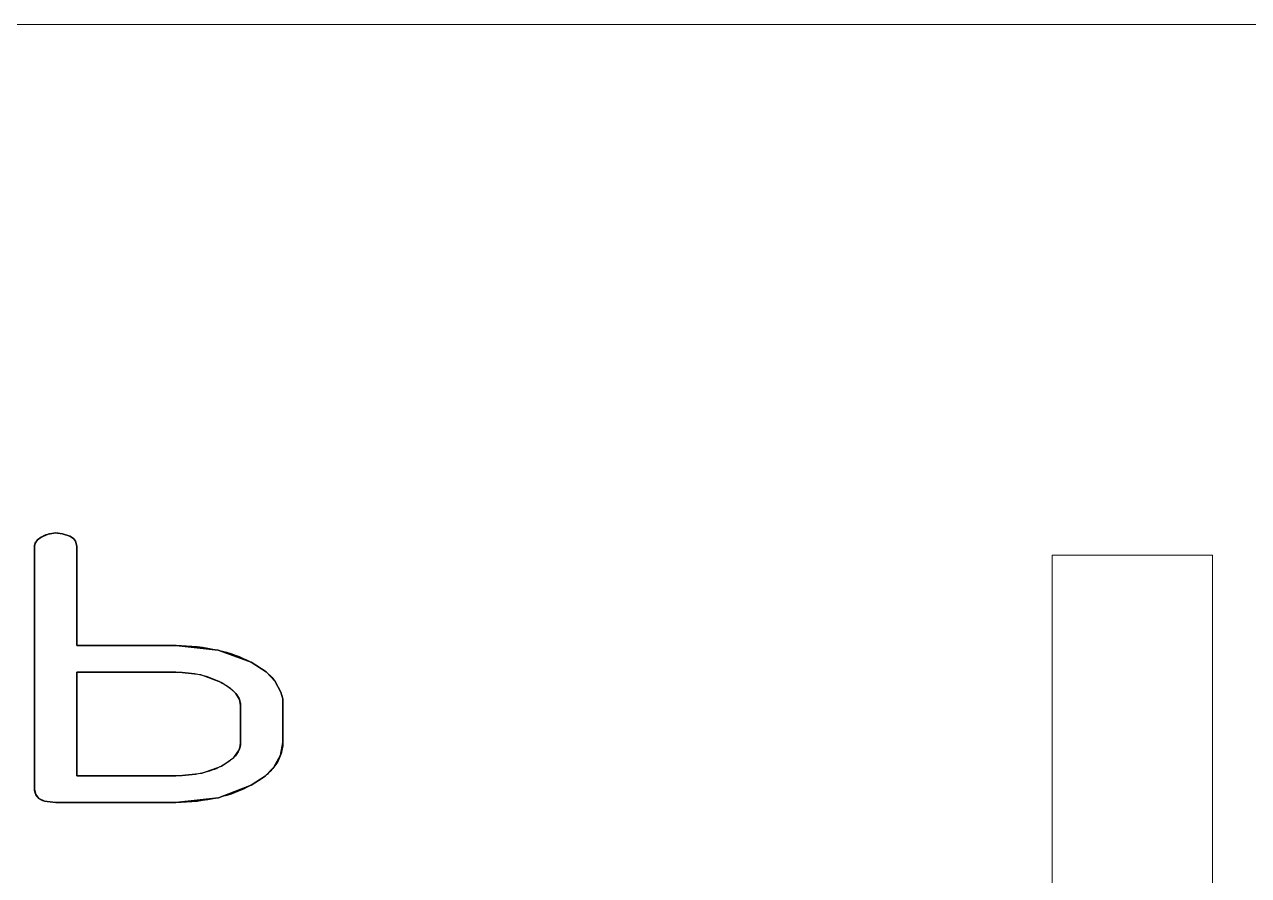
# Model space of a CAD drawing. Header units: millimetres. Extents: x -366 to 353, y -421 to 421.
# Drawn here: x -278.64 to -255.72, y -167.25 to -151.31 of the extents above; entities that cross this region are included whole.
import ezdxf

# ---------------------------------------------------------------- set-up
doc = ezdxf.new("R2010")
doc.units = ezdxf.units.MM
doc.header["$MEASUREMENT"] = 0
doc.layers.add('layer 1', color=7, linetype='Continuous')

msp = doc.modelspace()

# ---------------------------------------------------------------- linework, layer by layer
at = {"layer": 'layer 1', "color": 5, "lineweight": 9}
for points in [[(-22.8915, -151.3067), (-22.8915, -151.3067), (-342.8915, -151.3067), (-342.8915, -151.3067)], [(-256.3915, -161.248), (-256.3915, -161.248), (-259.3915, -161.248), (-259.3915, -161.248)], [(-259.3915, -161.248), (-259.3915, -161.248), (-259.3915, -173.248), (-259.3915, -173.248)], [(-256.3915, -173.248), (-256.3915, -173.248), (-256.3915, -161.248), (-256.3915, -161.248)]]:
    msp.add_open_spline(points, degree=3, dxfattribs=at)
at = {"layer": 'layer 1', "color": 242}
for points, knots in [([(-278.4486, -161.0786), (-278.4486, -161.0786), (-278.4486, -165.6317), (-278.4486, -165.6317), (-278.4486, -165.6317), (-278.4486, -165.6317), (-278.4486, -165.6317), (-278.4486, -165.6317), (-278.4486, -165.6317), (-278.4486, -165.6317), (-278.4267, -165.7323), (-278.4267, -165.7323), (-278.4267, -165.7323), (-278.4267, -165.7323), (-278.4267, -165.7323), (-278.4267, -165.7323), (-278.4267, -165.7323), (-278.4267, -165.7323), (-278.3699, -165.8045), (-278.3699, -165.8045), (-278.3699, -165.8045), (-278.3699, -165.8045), (-278.3699, -165.8045), (-278.3699, -165.8045), (-278.3699, -165.8045), (-278.3699, -165.8045), (-278.2636, -165.8559), (-278.2636, -165.8559), (-278.2636, -165.8559), (-278.2636, -165.8559), (-278.2636, -165.8559), (-278.2636, -165.8559), (-278.2636, -165.8559), (-278.2636, -165.8559), (-278.0535, -165.8809), (-278.0535, -165.8809), (-278.0535, -165.8809), (-278.0535, -165.8809), (-278.0535, -165.8809), (-278.0535, -165.8809), (-278.0535, -165.8809), (-278.0535, -165.8809), (-275.8064, -165.8809), (-275.8064, -165.8809), (-275.8064, -165.8809), (-275.8064, -165.8809), (-275.8064, -165.8809), (-275.8064, -165.8809), (-275.8064, -165.8809), (-275.8064, -165.8809), (-275.0071, -165.7904), (-275.0071, -165.7904), (-275.0071, -165.7904), (-275.0071, -165.7904), (-275.0071, -165.7904), (-275.0071, -165.7904), (-275.0071, -165.7904), (-275.0071, -165.7904), (-274.3919, -165.5563), (-274.3919, -165.5563), (-274.3919, -165.5563), (-274.3919, -165.5563), (-274.3919, -165.5563), (-274.3919, -165.5563), (-274.3919, -165.5563), (-274.3919, -165.5563), (-274.1325, -165.3842), (-274.1325, -165.3842), (-274.1325, -165.3842), (-274.1325, -165.3842), (-274.1325, -165.3842), (-274.1325, -165.3842), (-274.1325, -165.3842), (-274.1325, -165.3842), (-273.9679, -165.2202), (-273.9679, -165.2202), (-273.9679, -165.2202), (-273.9679, -165.2202), (-273.9679, -165.2202), (-273.9679, -165.2202), (-273.9679, -165.2202), (-273.9679, -165.2202), (-273.8417, -164.9952), (-273.8417, -164.9952), (-273.8417, -164.9952), (-273.8417, -164.9952), (-273.8417, -164.9952), (-273.8417, -164.9952), (-273.8417, -164.9952), (-273.8417, -164.9952), (-273.7998, -164.7568), (-273.7998, -164.7568), (-273.7998, -164.7568), (-273.7998, -164.7568), (-273.7998, -164.7568), (-273.7998, -164.7568), (-273.7998, -164.7568), (-273.7998, -164.7568), (-273.7998, -163.9413), (-273.7998, -163.9413), (-273.7998, -163.9413), (-273.7998, -163.9413), (-273.7998, -163.9413), (-273.7998, -163.9413), (-273.7998, -163.9413), (-273.7998, -163.9413), (-273.837, -163.8121), (-273.837, -163.8121), (-273.837, -163.8121), (-273.837, -163.8121), (-273.837, -163.8121), (-273.837, -163.8121), (-273.837, -163.8121), (-273.837, -163.8121), (-273.9419, -163.6108), (-273.9419, -163.6108), (-273.9419, -163.6108), (-273.9419, -163.6108), (-273.9419, -163.6108), (-273.9419, -163.6108), (-273.9419, -163.6108), (-273.9419, -163.6108), (-274.1149, -163.433), (-274.1149, -163.433), (-274.1149, -163.433), (-274.1149, -163.433), (-274.1149, -163.433), (-274.1149, -163.433), (-274.1149, -163.433), (-274.1149, -163.433), (-274.3942, -163.2522), (-274.3942, -163.2522), (-274.3942, -163.2522), (-274.3942, -163.2522), (-274.3942, -163.2522), (-274.3942, -163.2522), (-274.3942, -163.2522), (-274.3942, -163.2522), (-275.0122, -163.0255), (-275.0122, -163.0255), (-275.0122, -163.0255), (-275.0122, -163.0255), (-275.0122, -163.0255), (-275.0122, -163.0255), (-275.0122, -163.0255), (-275.0122, -163.0255), (-275.7995, -162.9388), (-275.7995, -162.9388), (-275.7995, -162.9388), (-275.7995, -162.9388), (-275.7995, -162.9388), (-275.7995, -162.9388), (-275.7995, -162.9388), (-275.7995, -162.9388), (-277.6575, -162.9388), (-277.6575, -162.9388), (-277.6575, -162.9388), (-277.6575, -162.9388), (-277.6575, -162.9388), (-277.6575, -162.9388), (-277.6575, -162.9388), (-277.6575, -162.9388), (-277.6575, -161.0787), (-277.6575, -161.0787), (-277.6575, -161.0787), (-277.6575, -161.0787), (-277.6575, -161.0787), (-277.6575, -161.0787), (-277.6575, -161.0787), (-277.6575, -161.0787), (-277.6804, -160.9838), (-277.6804, -160.9838), (-277.6804, -160.9838), (-277.6804, -160.9838), (-277.6804, -160.9838), (-277.6804, -160.9838), (-277.6804, -160.9838), (-277.6804, -160.9838), (-277.7209, -160.9344), (-277.7209, -160.9344), (-277.7209, -160.9344), (-277.7209, -160.9344), (-277.7209, -160.9344), (-277.7209, -160.9344), (-277.7209, -160.9344), (-277.7209, -160.9344), (-277.7905, -160.8909), (-277.7905, -160.8909), (-277.7905, -160.8909), (-277.7905, -160.8909), (-277.7905, -160.8909), (-277.7905, -160.8909), (-277.7905, -160.8909), (-277.7905, -160.8909), (-277.9265, -160.846), (-277.9265, -160.846), (-277.9265, -160.846), (-277.9265, -160.846), (-277.9265, -160.846), (-277.9265, -160.846), (-277.9265, -160.846), (-277.9265, -160.846), (-278.053, -160.832), (-278.053, -160.832), (-278.053, -160.832), (-278.053, -160.832), (-278.053, -160.832), (-278.053, -160.832), (-278.053, -160.832), (-278.053, -160.832), (-278.1973, -160.8517), (-278.1973, -160.8517), (-278.1973, -160.8517), (-278.1973, -160.8517), (-278.1973, -160.8517), (-278.1973, -160.8517), (-278.1973, -160.8517), (-278.1973, -160.8517), (-278.3257, -160.9078), (-278.3257, -160.9078), (-278.3257, -160.9078), (-278.3257, -160.9078), (-278.3257, -160.9078), (-278.3257, -160.9078), (-278.3257, -160.9078), (-278.3257, -160.9078), (-278.3958, -160.9624), (-278.3958, -160.9624), (-278.3958, -160.9624), (-278.3958, -160.9624), (-278.3958, -160.9624), (-278.3958, -160.9624), (-278.3958, -160.9624), (-278.3958, -160.9624), (-278.4362, -161.0214), (-278.4362, -161.0214), (-278.4362, -161.0214), (-278.4362, -161.0214), (-278.4362, -161.0214), (-278.4362, -161.0214), (-278.4362, -161.0214), (-278.4362, -161.0214), (-278.4486, -161.0786), (-278.4486, -161.0786)], [0, 0, 0, 0, 0.016129, 0.016129, 0.016129, 0.016129, 0.0322581, 0.0322581, 0.0322581, 0.0322581, 0.0483871, 0.0483871, 0.0483871, 0.0483871, 0.0645161, 0.0645161, 0.0645161, 0.0645161, 0.0806452, 0.0806452, 0.0806452, 0.0806452, 0.0967742, 0.0967742, 0.0967742, 0.0967742, 0.1129032, 0.1129032, 0.1129032, 0.1129032, 0.1290323, 0.1290323, 0.1290323, 0.1290323, 0.1451613, 0.1451613, 0.1451613, 0.1451613, 0.1612903, 0.1612903, 0.1612903, 0.1612903, 0.1774194, 0.1774194, 0.1774194, 0.1774194, 0.1935484, 0.1935484, 0.1935484, 0.1935484, 0.2096774, 0.2096774, 0.2096774, 0.2096774, 0.2258065, 0.2258065, 0.2258065, 0.2258065, 0.2419355, 0.2419355, 0.2419355, 0.2419355, 0.2580645, 0.2580645, 0.2580645, 0.2580645, 0.2741935, 0.2741935, 0.2741935, 0.2741935, 0.2903226, 0.2903226, 0.2903226, 0.2903226, 0.3064516, 0.3064516, 0.3064516, 0.3064516, 0.3225806, 0.3225806, 0.3225806, 0.3225806, 0.3387097, 0.3387097, 0.3387097, 0.3387097, 0.3548387, 0.3548387, 0.3548387, 0.3548387, 0.3709677, 0.3709677, 0.3709677, 0.3709677, 0.3870968, 0.3870968, 0.3870968, 0.3870968, 0.4032258, 0.4032258, 0.4032258, 0.4032258, 0.4193548, 0.4193548, 0.4193548, 0.4193548, 0.4354839, 0.4354839, 0.4354839, 0.4354839, 0.4516129, 0.4516129, 0.4516129, 0.4516129, 0.4677419, 0.4677419, 0.4677419, 0.4677419, 0.483871, 0.483871, 0.483871, 0.483871, 0.5, 0.5, 0.5, 0.5, 0.516129, 0.516129, 0.516129, 0.516129, 0.5322581, 0.5322581, 0.5322581, 0.5322581, 0.5483871, 0.5483871, 0.5483871, 0.5483871, 0.5645161, 0.5645161, 0.5645161, 0.5645161, 0.5806452, 0.5806452, 0.5806452, 0.5806452, 0.5967742, 0.5967742, 0.5967742, 0.5967742, 0.6129032, 0.6129032, 0.6129032, 0.6129032, 0.6290323, 0.6290323, 0.6290323, 0.6290323, 0.6451613, 0.6451613, 0.6451613, 0.6451613, 0.6612903, 0.6612903, 0.6612903, 0.6612903, 0.6774194, 0.6774194, 0.6774194, 0.6774194, 0.6935484, 0.6935484, 0.6935484, 0.6935484, 0.7096774, 0.7096774, 0.7096774, 0.7096774, 0.7258065, 0.7258065, 0.7258065, 0.7258065, 0.7419355, 0.7419355, 0.7419355, 0.7419355, 0.7580645, 0.7580645, 0.7580645, 0.7580645, 0.7741935, 0.7741935, 0.7741935, 0.7741935, 0.7903226, 0.7903226, 0.7903226, 0.7903226, 0.8064516, 0.8064516, 0.8064516, 0.8064516, 0.8225806, 0.8225806, 0.8225806, 0.8225806, 0.8387097, 0.8387097, 0.8387097, 0.8387097, 0.8548387, 0.8548387, 0.8548387, 0.8548387, 0.8709677, 0.8709677, 0.8709677, 0.8709677, 0.8870968, 0.8870968, 0.8870968, 0.8870968, 0.9032258, 0.9032258, 0.9032258, 0.9032258, 0.9193548, 0.9193548, 0.9193548, 0.9193548, 0.9354839, 0.9354839, 0.9354839, 0.9354839, 0.9516129, 0.9516129, 0.9516129, 0.9516129, 0.9677419, 0.9677419, 0.9677419, 0.9677419, 1, 1, 1, 1]), ([(-278.1973, -160.8517), (-278.2425, -160.8643), (-278.2858, -160.8832), (-278.3257, -160.9078), (-278.3257, -160.9078), (-278.3257, -160.9078), (-278.1973, -160.8517), (-278.1973, -160.8517)], [0, 0, 0, 0, 0.3333333, 0.3333333, 0.3333333, 0.3333333, 1, 1, 1, 1]), ([(-278.053, -160.832), (-278.1018, -160.832), (-278.1503, -160.8386), (-278.1973, -160.8517), (-278.1973, -160.8517), (-278.1973, -160.8517), (-278.053, -160.832), (-278.053, -160.832)], [0, 0, 0, 0, 0.3333333, 0.3333333, 0.3333333, 0.3333333, 1, 1, 1, 1]), ([(-277.9265, -160.846), (-277.968, -160.8367), (-278.0104, -160.832), (-278.053, -160.832), (-278.053, -160.832), (-278.053, -160.832), (-277.9265, -160.846), (-277.9265, -160.846)], [0, 0, 0, 0, 0.3333333, 0.3333333, 0.3333333, 0.3333333, 1, 1, 1, 1]), ([(-277.7905, -160.8909), (-277.8342, -160.8716), (-277.8798, -160.8565), (-277.9265, -160.846), (-277.9265, -160.846), (-277.9265, -160.846), (-277.7905, -160.8909), (-277.7905, -160.8909)], [0, 0, 0, 0, 0.3333333, 0.3333333, 0.3333333, 0.3333333, 1, 1, 1, 1]), ([(-277.7209, -160.9344), (-277.7419, -160.9167), (-277.7654, -160.9021), (-277.7905, -160.8909), (-277.7905, -160.8909), (-277.7905, -160.8909), (-277.7209, -160.9344), (-277.7209, -160.9344)], [0, 0, 0, 0, 0.3333333, 0.3333333, 0.3333333, 0.3333333, 1, 1, 1, 1]), ([(-278.4362, -161.0214), (-278.4444, -161.0394), (-278.4486, -161.0589), (-278.4486, -161.0786), (-278.4486, -161.0786), (-278.4486, -161.0786), (-278.4362, -161.0214), (-278.4362, -161.0214)], [0, 0, 0, 0, 0.3333333, 0.3333333, 0.3333333, 0.3333333, 1, 1, 1, 1]), ([(-278.4486, -161.0786), (-278.4486, -161.0786), (-278.4486, -165.6317), (-278.4486, -165.6317), (-278.4486, -165.6317), (-278.4486, -165.6317), (-278.4486, -161.0786), (-278.4486, -161.0786)], [0, 0, 0, 0, 0.3333333, 0.3333333, 0.3333333, 0.3333333, 1, 1, 1, 1]), ([(-278.3958, -160.9624), (-278.4126, -160.9796), (-278.4263, -160.9995), (-278.4362, -161.0214), (-278.4362, -161.0214), (-278.4362, -161.0214), (-278.3958, -160.9624), (-278.3958, -160.9624)], [0, 0, 0, 0, 0.3333333, 0.3333333, 0.3333333, 0.3333333, 1, 1, 1, 1]), ([(-278.3257, -160.9078), (-278.3257, -160.9078), (-278.3958, -160.9624), (-278.3958, -160.9624), (-278.3958, -160.9624), (-278.3958, -160.9624), (-278.3257, -160.9078), (-278.3257, -160.9078)], [0, 0, 0, 0, 0.3333333, 0.3333333, 0.3333333, 0.3333333, 1, 1, 1, 1]), ([(-277.6804, -160.9838), (-277.6908, -160.965), (-277.7045, -160.9483), (-277.7209, -160.9344), (-277.7209, -160.9344), (-277.7209, -160.9344), (-277.6804, -160.9838), (-277.6804, -160.9838)], [0, 0, 0, 0, 0.3333333, 0.3333333, 0.3333333, 0.3333333, 1, 1, 1, 1]), ([(-277.6575, -161.0787), (-277.6575, -161.0787), (-277.6804, -160.9838), (-277.6804, -160.9838), (-277.6804, -160.9838), (-277.6804, -160.9838), (-277.6575, -161.0787), (-277.6575, -161.0787)], [0, 0, 0, 0, 0.3333333, 0.3333333, 0.3333333, 0.3333333, 1, 1, 1, 1]), ([(-277.6575, -162.9388), (-277.6575, -162.9388), (-277.6575, -161.0787), (-277.6575, -161.0787), (-277.6575, -161.0787), (-277.6575, -161.0787), (-277.6575, -162.9388), (-277.6575, -162.9388)], [0, 0, 0, 0, 0.3333333, 0.3333333, 0.3333333, 0.3333333, 1, 1, 1, 1]), ([(-275.7995, -162.9388), (-275.7995, -162.9388), (-277.6575, -162.9388), (-277.6575, -162.9388), (-277.6575, -162.9388), (-277.6575, -162.9388), (-275.7995, -162.9388), (-275.7995, -162.9388)], [0, 0, 0, 0, 0.3333333, 0.3333333, 0.3333333, 0.3333333, 1, 1, 1, 1]), ([(-275.0122, -163.0255), (-275.2707, -162.9678), (-275.5347, -162.9388), (-275.7995, -162.9388), (-275.7995, -162.9388), (-275.7995, -162.9388), (-275.0122, -163.0255), (-275.0122, -163.0255)], [0, 0, 0, 0, 0.3333333, 0.3333333, 0.3333333, 0.3333333, 1, 1, 1, 1]), ([(-274.3942, -163.2522), (-274.5893, -163.1497), (-274.7971, -163.0735), (-275.0122, -163.0255), (-275.0122, -163.0255), (-275.0122, -163.0255), (-274.3942, -163.2522), (-274.3942, -163.2522)], [0, 0, 0, 0, 0.3333333, 0.3333333, 0.3333333, 0.3333333, 1, 1, 1, 1]), ([(-274.1149, -163.433), (-274.202, -163.3639), (-274.2955, -163.3034), (-274.3942, -163.2522), (-274.3942, -163.2522), (-274.3942, -163.2522), (-274.1149, -163.433), (-274.1149, -163.433)], [0, 0, 0, 0, 0.3333333, 0.3333333, 0.3333333, 0.3333333, 1, 1, 1, 1]), ([(-277.6575, -163.4362), (-277.6575, -163.4362), (-275.8066, -163.4362), (-275.8066, -163.4362), (-275.8066, -163.4362), (-275.8066, -163.4362), (-275.8066, -163.4362), (-275.8066, -163.4362), (-275.8066, -163.4362), (-275.8066, -163.4362), (-275.3343, -163.4901), (-275.3343, -163.4901), (-275.3343, -163.4901), (-275.3343, -163.4901), (-275.3343, -163.4901), (-275.3343, -163.4901), (-275.3343, -163.4901), (-275.3343, -163.4901), (-274.9558, -163.6332), (-274.9558, -163.6332), (-274.9558, -163.6332), (-274.9558, -163.6332), (-274.9558, -163.6332), (-274.9558, -163.6332), (-274.9558, -163.6332), (-274.9558, -163.6332), (-274.783, -163.7436), (-274.783, -163.7436), (-274.783, -163.7436), (-274.783, -163.7436), (-274.783, -163.7436), (-274.783, -163.7436), (-274.783, -163.7436), (-274.783, -163.7436), (-274.6822, -163.8377), (-274.6822, -163.8377), (-274.6822, -163.8377), (-274.6822, -163.8377), (-274.6822, -163.8377), (-274.6822, -163.8377), (-274.6822, -163.8377), (-274.6822, -163.8377), (-274.612, -163.9516), (-274.612, -163.9516), (-274.612, -163.9516), (-274.612, -163.9516), (-274.612, -163.9516), (-274.612, -163.9516), (-274.612, -163.9516), (-274.612, -163.9516), (-274.5909, -164.0574), (-274.5909, -164.0574), (-274.5909, -164.0574), (-274.5909, -164.0574), (-274.5909, -164.0574), (-274.5909, -164.0574), (-274.5909, -164.0574), (-274.5909, -164.0574), (-274.5909, -164.7562), (-274.5909, -164.7562), (-274.5909, -164.7562), (-274.5909, -164.7562), (-274.5909, -164.7562), (-274.5909, -164.7562), (-274.5909, -164.7562), (-274.5909, -164.7562), (-274.5976, -164.8248), (-274.5976, -164.8248), (-274.5976, -164.8248), (-274.5976, -164.8248), (-274.5976, -164.8248), (-274.5976, -164.8248), (-274.5976, -164.8248), (-274.5976, -164.8248), (-274.6171, -164.8907), (-274.6171, -164.8907), (-274.6171, -164.8907), (-274.6171, -164.8907), (-274.6171, -164.8907), (-274.6171, -164.8907), (-274.6171, -164.8907), (-274.6171, -164.8907), (-274.7177, -165.0369), (-274.7177, -165.0369), (-274.7177, -165.0369), (-274.7177, -165.0369), (-274.7177, -165.0369), (-274.7177, -165.0369), (-274.7177, -165.0369), (-274.7177, -165.0369), (-274.9476, -165.199), (-274.9476, -165.199), (-274.9476, -165.199), (-274.9476, -165.199), (-274.9476, -165.199), (-274.9476, -165.199), (-274.9476, -165.199), (-274.9476, -165.199), (-275.3169, -165.3315), (-275.3169, -165.3315), (-275.3169, -165.3315), (-275.3169, -165.3315), (-275.3169, -165.3315), (-275.3169, -165.3315), (-275.3169, -165.3315), (-275.3169, -165.3315), (-275.8066, -165.3835), (-275.8066, -165.3835), (-275.8066, -165.3835), (-275.8066, -165.3835), (-275.8066, -165.3835), (-275.8066, -165.3835), (-275.8066, -165.3835), (-275.8066, -165.3835), (-277.6575, -165.3835), (-277.6575, -165.3835), (-277.6575, -165.3835), (-277.6575, -165.3835), (-277.6575, -165.3835), (-277.6575, -165.3835), (-277.6575, -165.3835), (-277.6575, -165.3835), (-277.6575, -163.4362), (-277.6575, -163.4362)], [0, 0, 0, 0, 0.03125, 0.03125, 0.03125, 0.03125, 0.0625, 0.0625, 0.0625, 0.0625, 0.09375, 0.09375, 0.09375, 0.09375, 0.125, 0.125, 0.125, 0.125, 0.15625, 0.15625, 0.15625, 0.15625, 0.1875, 0.1875, 0.1875, 0.1875, 0.21875, 0.21875, 0.21875, 0.21875, 0.25, 0.25, 0.25, 0.25, 0.28125, 0.28125, 0.28125, 0.28125, 0.3125, 0.3125, 0.3125, 0.3125, 0.34375, 0.34375, 0.34375, 0.34375, 0.375, 0.375, 0.375, 0.375, 0.40625, 0.40625, 0.40625, 0.40625, 0.4375, 0.4375, 0.4375, 0.4375, 0.46875, 0.46875, 0.46875, 0.46875, 0.5, 0.5, 0.5, 0.5, 0.53125, 0.53125, 0.53125, 0.53125, 0.5625, 0.5625, 0.5625, 0.5625, 0.59375, 0.59375, 0.59375, 0.59375, 0.625, 0.625, 0.625, 0.625, 0.65625, 0.65625, 0.65625, 0.65625, 0.6875, 0.6875, 0.6875, 0.6875, 0.71875, 0.71875, 0.71875, 0.71875, 0.75, 0.75, 0.75, 0.75, 0.78125, 0.78125, 0.78125, 0.78125, 0.8125, 0.8125, 0.8125, 0.8125, 0.84375, 0.84375, 0.84375, 0.84375, 0.875, 0.875, 0.875, 0.875, 0.90625, 0.90625, 0.90625, 0.90625, 0.9375, 0.9375, 0.9375, 0.9375, 1, 1, 1, 1]), ([(-275.8066, -163.4362), (-275.8066, -163.4362), (-277.6575, -163.4362), (-277.6575, -163.4362), (-277.6575, -163.4362), (-277.6575, -163.4362), (-275.8066, -163.4362), (-275.8066, -163.4362)], [0, 0, 0, 0, 0.3333333, 0.3333333, 0.3333333, 0.3333333, 1, 1, 1, 1]), ([(-277.6575, -163.4362), (-277.6575, -163.4362), (-277.6575, -165.3835), (-277.6575, -165.3835), (-277.6575, -165.3835), (-277.6575, -165.3835), (-277.6575, -163.4362), (-277.6575, -163.4362)], [0, 0, 0, 0, 0.3333333, 0.3333333, 0.3333333, 0.3333333, 1, 1, 1, 1]), ([(-275.3343, -163.4901), (-275.4891, -163.4543), (-275.6476, -163.4362), (-275.8066, -163.4362), (-275.8066, -163.4362), (-275.8066, -163.4362), (-275.3343, -163.4901), (-275.3343, -163.4901)], [0, 0, 0, 0, 0.3333333, 0.3333333, 0.3333333, 0.3333333, 1, 1, 1, 1]), ([(-274.9558, -163.6332), (-275.075, -163.5688), (-275.2023, -163.5207), (-275.3343, -163.4901), (-275.3343, -163.4901), (-275.3343, -163.4901), (-274.9558, -163.6332), (-274.9558, -163.6332)], [0, 0, 0, 0, 0.3333333, 0.3333333, 0.3333333, 0.3333333, 1, 1, 1, 1]), ([(-274.783, -163.7436), (-274.8378, -163.7026), (-274.8955, -163.6657), (-274.9558, -163.6332), (-274.9558, -163.6332), (-274.9558, -163.6332), (-274.783, -163.7436), (-274.783, -163.7436)], [0, 0, 0, 0, 0.3333333, 0.3333333, 0.3333333, 0.3333333, 1, 1, 1, 1]), ([(-273.9419, -163.6108), (-273.9917, -163.5443), (-274.0499, -163.4846), (-274.1149, -163.433), (-274.1149, -163.433), (-274.1149, -163.433), (-273.9419, -163.6108), (-273.9419, -163.6108)], [0, 0, 0, 0, 0.3333333, 0.3333333, 0.3333333, 0.3333333, 1, 1, 1, 1]), ([(-273.837, -163.8121), (-273.837, -163.8121), (-273.9419, -163.6108), (-273.9419, -163.6108), (-273.9419, -163.6108), (-273.9419, -163.6108), (-273.837, -163.8121), (-273.837, -163.8121)], [0, 0, 0, 0, 0.3333333, 0.3333333, 0.3333333, 0.3333333, 1, 1, 1, 1]), ([(-274.6822, -163.8377), (-274.7122, -163.8028), (-274.746, -163.7712), (-274.783, -163.7436), (-274.783, -163.7436), (-274.783, -163.7436), (-274.6822, -163.8377), (-274.6822, -163.8377)], [0, 0, 0, 0, 0.3333333, 0.3333333, 0.3333333, 0.3333333, 1, 1, 1, 1]), ([(-274.612, -163.9516), (-274.6292, -163.9102), (-274.6529, -163.8717), (-274.6822, -163.8377), (-274.6822, -163.8377), (-274.6822, -163.8377), (-274.612, -163.9516), (-274.612, -163.9516)], [0, 0, 0, 0, 0.3333333, 0.3333333, 0.3333333, 0.3333333, 1, 1, 1, 1]), ([(-273.7998, -163.9413), (-273.7998, -163.9413), (-273.837, -163.8121), (-273.837, -163.8121), (-273.837, -163.8121), (-273.837, -163.8121), (-273.7998, -163.9413), (-273.7998, -163.9413)], [0, 0, 0, 0, 0.3333333, 0.3333333, 0.3333333, 0.3333333, 1, 1, 1, 1]), ([(-274.5909, -164.0574), (-274.5909, -164.0211), (-274.5981, -163.9851), (-274.612, -163.9516), (-274.612, -163.9516), (-274.612, -163.9516), (-274.5909, -164.0574), (-274.5909, -164.0574)], [0, 0, 0, 0, 0.3333333, 0.3333333, 0.3333333, 0.3333333, 1, 1, 1, 1]), ([(-274.5909, -164.7562), (-274.5909, -164.7562), (-274.5909, -164.0574), (-274.5909, -164.0574), (-274.5909, -164.0574), (-274.5909, -164.0574), (-274.5909, -164.7562), (-274.5909, -164.7562)], [0, 0, 0, 0, 0.3333333, 0.3333333, 0.3333333, 0.3333333, 1, 1, 1, 1]), ([(-273.7998, -164.7568), (-273.7998, -164.7568), (-273.7998, -163.9413), (-273.7998, -163.9413), (-273.7998, -163.9413), (-273.7998, -163.9413), (-273.7998, -164.7568), (-273.7998, -164.7568)], [0, 0, 0, 0, 0.3333333, 0.3333333, 0.3333333, 0.3333333, 1, 1, 1, 1]), ([(-274.5976, -164.8248), (-274.5932, -164.8022), (-274.5909, -164.7792), (-274.5909, -164.7562), (-274.5909, -164.7562), (-274.5909, -164.7562), (-274.5976, -164.8248), (-274.5976, -164.8248)], [0, 0, 0, 0, 0.3333333, 0.3333333, 0.3333333, 0.3333333, 1, 1, 1, 1]), ([(-273.8417, -164.9952), (-273.814, -164.9187), (-273.7998, -164.8381), (-273.7998, -164.7568), (-273.7998, -164.7568), (-273.7998, -164.7568), (-273.8417, -164.9952), (-273.8417, -164.9952)], [0, 0, 0, 0, 0.3333333, 0.3333333, 0.3333333, 0.3333333, 1, 1, 1, 1]), ([(-274.7177, -165.0369), (-274.6739, -164.9961), (-274.6396, -164.9462), (-274.6171, -164.8907), (-274.6171, -164.8907), (-274.6171, -164.8907), (-274.7177, -165.0369), (-274.7177, -165.0369)], [0, 0, 0, 0, 0.3333333, 0.3333333, 0.3333333, 0.3333333, 1, 1, 1, 1]), ([(-274.6171, -164.8907), (-274.6085, -164.8694), (-274.6019, -164.8473), (-274.5976, -164.8248), (-274.5976, -164.8248), (-274.5976, -164.8248), (-274.6171, -164.8907), (-274.6171, -164.8907)], [0, 0, 0, 0, 0.3333333, 0.3333333, 0.3333333, 0.3333333, 1, 1, 1, 1]), ([(-273.9679, -165.2202), (-273.9139, -165.1526), (-273.8713, -165.0766), (-273.8417, -164.9952), (-273.8417, -164.9952), (-273.8417, -164.9952), (-273.9679, -165.2202), (-273.9679, -165.2202)], [0, 0, 0, 0, 0.3333333, 0.3333333, 0.3333333, 0.3333333, 1, 1, 1, 1]), ([(-275.3169, -165.3315), (-275.1885, -165.3039), (-275.0643, -165.2593), (-274.9476, -165.199), (-274.9476, -165.199), (-274.9476, -165.199), (-275.3169, -165.3315), (-275.3169, -165.3315)], [0, 0, 0, 0, 0.3333333, 0.3333333, 0.3333333, 0.3333333, 1, 1, 1, 1]), ([(-274.9476, -165.199), (-274.864, -165.1557), (-274.7866, -165.1012), (-274.7177, -165.0369), (-274.7177, -165.0369), (-274.7177, -165.0369), (-274.9476, -165.199), (-274.9476, -165.199)], [0, 0, 0, 0, 0.3333333, 0.3333333, 0.3333333, 0.3333333, 1, 1, 1, 1]), ([(-274.1325, -165.3842), (-274.0717, -165.3359), (-274.0164, -165.2809), (-273.9679, -165.2202), (-273.9679, -165.2202), (-273.9679, -165.2202), (-274.1325, -165.3842), (-274.1325, -165.3842)], [0, 0, 0, 0, 0.3333333, 0.3333333, 0.3333333, 0.3333333, 1, 1, 1, 1]), ([(-277.6575, -165.3835), (-277.6575, -165.3835), (-275.8066, -165.3835), (-275.8066, -165.3835), (-275.8066, -165.3835), (-275.8066, -165.3835), (-277.6575, -165.3835), (-277.6575, -165.3835)], [0, 0, 0, 0, 0.3333333, 0.3333333, 0.3333333, 0.3333333, 1, 1, 1, 1]), ([(-275.8066, -165.3835), (-275.642, -165.3835), (-275.4779, -165.3661), (-275.3169, -165.3315), (-275.3169, -165.3315), (-275.3169, -165.3315), (-275.8066, -165.3835), (-275.8066, -165.3835)], [0, 0, 0, 0, 0.3333333, 0.3333333, 0.3333333, 0.3333333, 1, 1, 1, 1]), ([(-274.3919, -165.5563), (-274.3007, -165.5063), (-274.214, -165.4488), (-274.1325, -165.3842), (-274.1325, -165.3842), (-274.1325, -165.3842), (-274.3919, -165.5563), (-274.3919, -165.5563)], [0, 0, 0, 0, 0.3333333, 0.3333333, 0.3333333, 0.3333333, 1, 1, 1, 1]), ([(-278.4486, -165.6317), (-278.4486, -165.6664), (-278.4411, -165.7007), (-278.4267, -165.7323), (-278.4267, -165.7323), (-278.4267, -165.7323), (-278.4486, -165.6317), (-278.4486, -165.6317)], [0, 0, 0, 0, 0.3333333, 0.3333333, 0.3333333, 0.3333333, 1, 1, 1, 1]), ([(-275.0071, -165.7904), (-274.7922, -165.7411), (-274.5852, -165.6623), (-274.3919, -165.5563), (-274.3919, -165.5563), (-274.3919, -165.5563), (-275.0071, -165.7904), (-275.0071, -165.7904)], [0, 0, 0, 0, 0.3333333, 0.3333333, 0.3333333, 0.3333333, 1, 1, 1, 1]), ([(-278.4267, -165.7323), (-278.4139, -165.7606), (-278.3943, -165.7854), (-278.3699, -165.8045), (-278.3699, -165.8045), (-278.3699, -165.8045), (-278.4267, -165.7323), (-278.4267, -165.7323)], [0, 0, 0, 0, 0.3333333, 0.3333333, 0.3333333, 0.3333333, 1, 1, 1, 1]), ([(-278.3699, -165.8045), (-278.3385, -165.8291), (-278.3023, -165.8466), (-278.2636, -165.8559), (-278.2636, -165.8559), (-278.2636, -165.8559), (-278.3699, -165.8045), (-278.3699, -165.8045)], [0, 0, 0, 0, 0.3333333, 0.3333333, 0.3333333, 0.3333333, 1, 1, 1, 1]), ([(-278.2636, -165.8559), (-278.1948, -165.8725), (-278.1243, -165.8809), (-278.0535, -165.8809), (-278.0535, -165.8809), (-278.0535, -165.8809), (-278.2636, -165.8559), (-278.2636, -165.8559)], [0, 0, 0, 0, 0.3333333, 0.3333333, 0.3333333, 0.3333333, 1, 1, 1, 1]), ([(-278.0535, -165.8809), (-278.0535, -165.8809), (-275.8064, -165.8809), (-275.8064, -165.8809), (-275.8064, -165.8809), (-275.8064, -165.8809), (-278.0535, -165.8809), (-278.0535, -165.8809)], [0, 0, 0, 0, 0.3333333, 0.3333333, 0.3333333, 0.3333333, 1, 1, 1, 1]), ([(-275.8064, -165.8809), (-275.5374, -165.8809), (-275.2693, -165.8506), (-275.0071, -165.7904), (-275.0071, -165.7904), (-275.0071, -165.7904), (-275.8064, -165.8809), (-275.8064, -165.8809)], [0, 0, 0, 0, 0.3333333, 0.3333333, 0.3333333, 0.3333333, 1, 1, 1, 1])]:
    msp.add_open_spline(points, degree=3, knots=knots, dxfattribs=at)
at = {"layer": 'layer 1', "color": 242, "lineweight": 9}
for points, knots in [([(-278.4486, -161.0786), (-278.4486, -161.0786), (-278.4486, -165.6317), (-278.4486, -165.6317), (-278.4486, -165.6317), (-278.4486, -165.6317), (-278.4486, -165.6317), (-278.4486, -165.6317), (-278.4486, -165.6317), (-278.4486, -165.6317), (-278.4267, -165.7323), (-278.4267, -165.7323), (-278.4267, -165.7323), (-278.4267, -165.7323), (-278.4267, -165.7323), (-278.4267, -165.7323), (-278.4267, -165.7323), (-278.4267, -165.7323), (-278.3699, -165.8045), (-278.3699, -165.8045), (-278.3699, -165.8045), (-278.3699, -165.8045), (-278.3699, -165.8045), (-278.3699, -165.8045), (-278.3699, -165.8045), (-278.3699, -165.8045), (-278.2636, -165.8559), (-278.2636, -165.8559), (-278.2636, -165.8559), (-278.2636, -165.8559), (-278.2636, -165.8559), (-278.2636, -165.8559), (-278.2636, -165.8559), (-278.2636, -165.8559), (-278.0535, -165.8809), (-278.0535, -165.8809), (-278.0535, -165.8809), (-278.0535, -165.8809), (-278.0535, -165.8809), (-278.0535, -165.8809), (-278.0535, -165.8809), (-278.0535, -165.8809), (-275.8064, -165.8809), (-275.8064, -165.8809), (-275.8064, -165.8809), (-275.8064, -165.8809), (-275.8064, -165.8809), (-275.8064, -165.8809), (-275.8064, -165.8809), (-275.8064, -165.8809), (-275.0071, -165.7904), (-275.0071, -165.7904), (-275.0071, -165.7904), (-275.0071, -165.7904), (-275.0071, -165.7904), (-275.0071, -165.7904), (-275.0071, -165.7904), (-275.0071, -165.7904), (-274.3919, -165.5563), (-274.3919, -165.5563), (-274.3919, -165.5563), (-274.3919, -165.5563), (-274.3919, -165.5563), (-274.3919, -165.5563), (-274.3919, -165.5563), (-274.3919, -165.5563), (-274.1325, -165.3842), (-274.1325, -165.3842), (-274.1325, -165.3842), (-274.1325, -165.3842), (-274.1325, -165.3842), (-274.1325, -165.3842), (-274.1325, -165.3842), (-274.1325, -165.3842), (-273.9679, -165.2202), (-273.9679, -165.2202), (-273.9679, -165.2202), (-273.9679, -165.2202), (-273.9679, -165.2202), (-273.9679, -165.2202), (-273.9679, -165.2202), (-273.9679, -165.2202), (-273.8417, -164.9952), (-273.8417, -164.9952), (-273.8417, -164.9952), (-273.8417, -164.9952), (-273.8417, -164.9952), (-273.8417, -164.9952), (-273.8417, -164.9952), (-273.8417, -164.9952), (-273.7998, -164.7568), (-273.7998, -164.7568), (-273.7998, -164.7568), (-273.7998, -164.7568), (-273.7998, -164.7568), (-273.7998, -164.7568), (-273.7998, -164.7568), (-273.7998, -164.7568), (-273.7998, -163.9413), (-273.7998, -163.9413), (-273.7998, -163.9413), (-273.7998, -163.9413), (-273.7998, -163.9413), (-273.7998, -163.9413), (-273.7998, -163.9413), (-273.7998, -163.9413), (-273.837, -163.8121), (-273.837, -163.8121), (-273.837, -163.8121), (-273.837, -163.8121), (-273.837, -163.8121), (-273.837, -163.8121), (-273.837, -163.8121), (-273.837, -163.8121), (-273.9419, -163.6108), (-273.9419, -163.6108), (-273.9419, -163.6108), (-273.9419, -163.6108), (-273.9419, -163.6108), (-273.9419, -163.6108), (-273.9419, -163.6108), (-273.9419, -163.6108), (-274.1149, -163.433), (-274.1149, -163.433), (-274.1149, -163.433), (-274.1149, -163.433), (-274.1149, -163.433), (-274.1149, -163.433), (-274.1149, -163.433), (-274.1149, -163.433), (-274.3942, -163.2522), (-274.3942, -163.2522), (-274.3942, -163.2522), (-274.3942, -163.2522), (-274.3942, -163.2522), (-274.3942, -163.2522), (-274.3942, -163.2522), (-274.3942, -163.2522), (-275.0122, -163.0255), (-275.0122, -163.0255), (-275.0122, -163.0255), (-275.0122, -163.0255), (-275.0122, -163.0255), (-275.0122, -163.0255), (-275.0122, -163.0255), (-275.0122, -163.0255), (-275.7995, -162.9388), (-275.7995, -162.9388), (-275.7995, -162.9388), (-275.7995, -162.9388), (-275.7995, -162.9388), (-275.7995, -162.9388), (-275.7995, -162.9388), (-275.7995, -162.9388), (-277.6575, -162.9388), (-277.6575, -162.9388), (-277.6575, -162.9388), (-277.6575, -162.9388), (-277.6575, -162.9388), (-277.6575, -162.9388), (-277.6575, -162.9388), (-277.6575, -162.9388), (-277.6575, -161.0787), (-277.6575, -161.0787), (-277.6575, -161.0787), (-277.6575, -161.0787), (-277.6575, -161.0787), (-277.6575, -161.0787), (-277.6575, -161.0787), (-277.6575, -161.0787), (-277.6804, -160.9838), (-277.6804, -160.9838), (-277.6804, -160.9838), (-277.6804, -160.9838), (-277.6804, -160.9838), (-277.6804, -160.9838), (-277.6804, -160.9838), (-277.6804, -160.9838), (-277.7209, -160.9344), (-277.7209, -160.9344), (-277.7209, -160.9344), (-277.7209, -160.9344), (-277.7209, -160.9344), (-277.7209, -160.9344), (-277.7209, -160.9344), (-277.7209, -160.9344), (-277.7905, -160.8909), (-277.7905, -160.8909), (-277.7905, -160.8909), (-277.7905, -160.8909), (-277.7905, -160.8909), (-277.7905, -160.8909), (-277.7905, -160.8909), (-277.7905, -160.8909), (-277.9265, -160.846), (-277.9265, -160.846), (-277.9265, -160.846), (-277.9265, -160.846), (-277.9265, -160.846), (-277.9265, -160.846), (-277.9265, -160.846), (-277.9265, -160.846), (-278.053, -160.832), (-278.053, -160.832), (-278.053, -160.832), (-278.053, -160.832), (-278.053, -160.832), (-278.053, -160.832), (-278.053, -160.832), (-278.053, -160.832), (-278.1973, -160.8517), (-278.1973, -160.8517), (-278.1973, -160.8517), (-278.1973, -160.8517), (-278.1973, -160.8517), (-278.1973, -160.8517), (-278.1973, -160.8517), (-278.1973, -160.8517), (-278.3257, -160.9078), (-278.3257, -160.9078), (-278.3257, -160.9078), (-278.3257, -160.9078), (-278.3257, -160.9078), (-278.3257, -160.9078), (-278.3257, -160.9078), (-278.3257, -160.9078), (-278.3958, -160.9624), (-278.3958, -160.9624), (-278.3958, -160.9624), (-278.3958, -160.9624), (-278.3958, -160.9624), (-278.3958, -160.9624), (-278.3958, -160.9624), (-278.3958, -160.9624), (-278.4362, -161.0214), (-278.4362, -161.0214), (-278.4362, -161.0214), (-278.4362, -161.0214), (-278.4362, -161.0214), (-278.4362, -161.0214), (-278.4362, -161.0214), (-278.4362, -161.0214), (-278.4486, -161.0786), (-278.4486, -161.0786)], [0, 0, 0, 0, 0.016129, 0.016129, 0.016129, 0.016129, 0.0322581, 0.0322581, 0.0322581, 0.0322581, 0.0483871, 0.0483871, 0.0483871, 0.0483871, 0.0645161, 0.0645161, 0.0645161, 0.0645161, 0.0806452, 0.0806452, 0.0806452, 0.0806452, 0.0967742, 0.0967742, 0.0967742, 0.0967742, 0.1129032, 0.1129032, 0.1129032, 0.1129032, 0.1290323, 0.1290323, 0.1290323, 0.1290323, 0.1451613, 0.1451613, 0.1451613, 0.1451613, 0.1612903, 0.1612903, 0.1612903, 0.1612903, 0.1774194, 0.1774194, 0.1774194, 0.1774194, 0.1935484, 0.1935484, 0.1935484, 0.1935484, 0.2096774, 0.2096774, 0.2096774, 0.2096774, 0.2258065, 0.2258065, 0.2258065, 0.2258065, 0.2419355, 0.2419355, 0.2419355, 0.2419355, 0.2580645, 0.2580645, 0.2580645, 0.2580645, 0.2741935, 0.2741935, 0.2741935, 0.2741935, 0.2903226, 0.2903226, 0.2903226, 0.2903226, 0.3064516, 0.3064516, 0.3064516, 0.3064516, 0.3225806, 0.3225806, 0.3225806, 0.3225806, 0.3387097, 0.3387097, 0.3387097, 0.3387097, 0.3548387, 0.3548387, 0.3548387, 0.3548387, 0.3709677, 0.3709677, 0.3709677, 0.3709677, 0.3870968, 0.3870968, 0.3870968, 0.3870968, 0.4032258, 0.4032258, 0.4032258, 0.4032258, 0.4193548, 0.4193548, 0.4193548, 0.4193548, 0.4354839, 0.4354839, 0.4354839, 0.4354839, 0.4516129, 0.4516129, 0.4516129, 0.4516129, 0.4677419, 0.4677419, 0.4677419, 0.4677419, 0.483871, 0.483871, 0.483871, 0.483871, 0.5, 0.5, 0.5, 0.5, 0.516129, 0.516129, 0.516129, 0.516129, 0.5322581, 0.5322581, 0.5322581, 0.5322581, 0.5483871, 0.5483871, 0.5483871, 0.5483871, 0.5645161, 0.5645161, 0.5645161, 0.5645161, 0.5806452, 0.5806452, 0.5806452, 0.5806452, 0.5967742, 0.5967742, 0.5967742, 0.5967742, 0.6129032, 0.6129032, 0.6129032, 0.6129032, 0.6290323, 0.6290323, 0.6290323, 0.6290323, 0.6451613, 0.6451613, 0.6451613, 0.6451613, 0.6612903, 0.6612903, 0.6612903, 0.6612903, 0.6774194, 0.6774194, 0.6774194, 0.6774194, 0.6935484, 0.6935484, 0.6935484, 0.6935484, 0.7096774, 0.7096774, 0.7096774, 0.7096774, 0.7258065, 0.7258065, 0.7258065, 0.7258065, 0.7419355, 0.7419355, 0.7419355, 0.7419355, 0.7580645, 0.7580645, 0.7580645, 0.7580645, 0.7741935, 0.7741935, 0.7741935, 0.7741935, 0.7903226, 0.7903226, 0.7903226, 0.7903226, 0.8064516, 0.8064516, 0.8064516, 0.8064516, 0.8225806, 0.8225806, 0.8225806, 0.8225806, 0.8387097, 0.8387097, 0.8387097, 0.8387097, 0.8548387, 0.8548387, 0.8548387, 0.8548387, 0.8709677, 0.8709677, 0.8709677, 0.8709677, 0.8870968, 0.8870968, 0.8870968, 0.8870968, 0.9032258, 0.9032258, 0.9032258, 0.9032258, 0.9193548, 0.9193548, 0.9193548, 0.9193548, 0.9354839, 0.9354839, 0.9354839, 0.9354839, 0.9516129, 0.9516129, 0.9516129, 0.9516129, 0.9677419, 0.9677419, 0.9677419, 0.9677419, 1, 1, 1, 1]), ([(-277.6575, -163.4362), (-277.6575, -163.4362), (-275.8066, -163.4362), (-275.8066, -163.4362), (-275.8066, -163.4362), (-275.8066, -163.4362), (-275.8066, -163.4362), (-275.8066, -163.4362), (-275.8066, -163.4362), (-275.8066, -163.4362), (-275.3343, -163.4901), (-275.3343, -163.4901), (-275.3343, -163.4901), (-275.3343, -163.4901), (-275.3343, -163.4901), (-275.3343, -163.4901), (-275.3343, -163.4901), (-275.3343, -163.4901), (-274.9558, -163.6332), (-274.9558, -163.6332), (-274.9558, -163.6332), (-274.9558, -163.6332), (-274.9558, -163.6332), (-274.9558, -163.6332), (-274.9558, -163.6332), (-274.9558, -163.6332), (-274.783, -163.7436), (-274.783, -163.7436), (-274.783, -163.7436), (-274.783, -163.7436), (-274.783, -163.7436), (-274.783, -163.7436), (-274.783, -163.7436), (-274.783, -163.7436), (-274.6822, -163.8377), (-274.6822, -163.8377), (-274.6822, -163.8377), (-274.6822, -163.8377), (-274.6822, -163.8377), (-274.6822, -163.8377), (-274.6822, -163.8377), (-274.6822, -163.8377), (-274.612, -163.9516), (-274.612, -163.9516), (-274.612, -163.9516), (-274.612, -163.9516), (-274.612, -163.9516), (-274.612, -163.9516), (-274.612, -163.9516), (-274.612, -163.9516), (-274.5909, -164.0574), (-274.5909, -164.0574), (-274.5909, -164.0574), (-274.5909, -164.0574), (-274.5909, -164.0574), (-274.5909, -164.0574), (-274.5909, -164.0574), (-274.5909, -164.0574), (-274.5909, -164.7562), (-274.5909, -164.7562), (-274.5909, -164.7562), (-274.5909, -164.7562), (-274.5909, -164.7562), (-274.5909, -164.7562), (-274.5909, -164.7562), (-274.5909, -164.7562), (-274.5976, -164.8248), (-274.5976, -164.8248), (-274.5976, -164.8248), (-274.5976, -164.8248), (-274.5976, -164.8248), (-274.5976, -164.8248), (-274.5976, -164.8248), (-274.5976, -164.8248), (-274.6171, -164.8907), (-274.6171, -164.8907), (-274.6171, -164.8907), (-274.6171, -164.8907), (-274.6171, -164.8907), (-274.6171, -164.8907), (-274.6171, -164.8907), (-274.6171, -164.8907), (-274.7177, -165.0369), (-274.7177, -165.0369), (-274.7177, -165.0369), (-274.7177, -165.0369), (-274.7177, -165.0369), (-274.7177, -165.0369), (-274.7177, -165.0369), (-274.7177, -165.0369), (-274.9476, -165.199), (-274.9476, -165.199), (-274.9476, -165.199), (-274.9476, -165.199), (-274.9476, -165.199), (-274.9476, -165.199), (-274.9476, -165.199), (-274.9476, -165.199), (-275.3169, -165.3315), (-275.3169, -165.3315), (-275.3169, -165.3315), (-275.3169, -165.3315), (-275.3169, -165.3315), (-275.3169, -165.3315), (-275.3169, -165.3315), (-275.3169, -165.3315), (-275.8066, -165.3835), (-275.8066, -165.3835), (-275.8066, -165.3835), (-275.8066, -165.3835), (-275.8066, -165.3835), (-275.8066, -165.3835), (-275.8066, -165.3835), (-275.8066, -165.3835), (-277.6575, -165.3835), (-277.6575, -165.3835), (-277.6575, -165.3835), (-277.6575, -165.3835), (-277.6575, -165.3835), (-277.6575, -165.3835), (-277.6575, -165.3835), (-277.6575, -165.3835), (-277.6575, -163.4362), (-277.6575, -163.4362)], [0, 0, 0, 0, 0.03125, 0.03125, 0.03125, 0.03125, 0.0625, 0.0625, 0.0625, 0.0625, 0.09375, 0.09375, 0.09375, 0.09375, 0.125, 0.125, 0.125, 0.125, 0.15625, 0.15625, 0.15625, 0.15625, 0.1875, 0.1875, 0.1875, 0.1875, 0.21875, 0.21875, 0.21875, 0.21875, 0.25, 0.25, 0.25, 0.25, 0.28125, 0.28125, 0.28125, 0.28125, 0.3125, 0.3125, 0.3125, 0.3125, 0.34375, 0.34375, 0.34375, 0.34375, 0.375, 0.375, 0.375, 0.375, 0.40625, 0.40625, 0.40625, 0.40625, 0.4375, 0.4375, 0.4375, 0.4375, 0.46875, 0.46875, 0.46875, 0.46875, 0.5, 0.5, 0.5, 0.5, 0.53125, 0.53125, 0.53125, 0.53125, 0.5625, 0.5625, 0.5625, 0.5625, 0.59375, 0.59375, 0.59375, 0.59375, 0.625, 0.625, 0.625, 0.625, 0.65625, 0.65625, 0.65625, 0.65625, 0.6875, 0.6875, 0.6875, 0.6875, 0.71875, 0.71875, 0.71875, 0.71875, 0.75, 0.75, 0.75, 0.75, 0.78125, 0.78125, 0.78125, 0.78125, 0.8125, 0.8125, 0.8125, 0.8125, 0.84375, 0.84375, 0.84375, 0.84375, 0.875, 0.875, 0.875, 0.875, 0.90625, 0.90625, 0.90625, 0.90625, 0.9375, 0.9375, 0.9375, 0.9375, 1, 1, 1, 1])]:
    msp.add_open_spline(points, degree=3, knots=knots, dxfattribs=at)
for points in [[(-278.1973, -160.8517), (-278.2425, -160.8643), (-278.2858, -160.8832), (-278.3257, -160.9078)], [(-278.053, -160.832), (-278.1018, -160.832), (-278.1503, -160.8386), (-278.1973, -160.8517)], [(-277.9265, -160.846), (-277.968, -160.8367), (-278.0104, -160.832), (-278.053, -160.832)], [(-277.7905, -160.8909), (-277.8342, -160.8716), (-277.8798, -160.8565), (-277.9265, -160.846)], [(-277.7209, -160.9344), (-277.7419, -160.9167), (-277.7654, -160.9021), (-277.7905, -160.8909)], [(-278.4362, -161.0214), (-278.4444, -161.0394), (-278.4486, -161.0589), (-278.4486, -161.0786)], [(-278.4486, -161.0786), (-278.4486, -161.0786), (-278.4486, -165.6317), (-278.4486, -165.6317)], [(-278.3958, -160.9624), (-278.4126, -160.9796), (-278.4263, -160.9995), (-278.4362, -161.0214)], [(-278.3257, -160.9078), (-278.3257, -160.9078), (-278.3958, -160.9624), (-278.3958, -160.9624)], [(-277.6804, -160.9838), (-277.6908, -160.965), (-277.7045, -160.9483), (-277.7209, -160.9344)], [(-277.6575, -161.0787), (-277.6575, -161.0787), (-277.6804, -160.9838), (-277.6804, -160.9838)], [(-277.6575, -162.9388), (-277.6575, -162.9388), (-277.6575, -161.0787), (-277.6575, -161.0787)], [(-275.7995, -162.9388), (-275.7995, -162.9388), (-277.6575, -162.9388), (-277.6575, -162.9388)], [(-275.0122, -163.0255), (-275.2707, -162.9678), (-275.5347, -162.9388), (-275.7995, -162.9388)], [(-274.3942, -163.2522), (-274.5893, -163.1497), (-274.7971, -163.0735), (-275.0122, -163.0255)], [(-274.1149, -163.433), (-274.202, -163.3639), (-274.2955, -163.3034), (-274.3942, -163.2522)], [(-275.8066, -163.4362), (-275.8066, -163.4362), (-277.6575, -163.4362), (-277.6575, -163.4362)], [(-277.6575, -163.4362), (-277.6575, -163.4362), (-277.6575, -165.3835), (-277.6575, -165.3835)], [(-275.3343, -163.4901), (-275.4891, -163.4543), (-275.6476, -163.4362), (-275.8066, -163.4362)], [(-274.9558, -163.6332), (-275.075, -163.5688), (-275.2023, -163.5207), (-275.3343, -163.4901)], [(-274.783, -163.7436), (-274.8378, -163.7026), (-274.8955, -163.6657), (-274.9558, -163.6332)], [(-273.9419, -163.6108), (-273.9917, -163.5443), (-274.0499, -163.4846), (-274.1149, -163.433)], [(-273.837, -163.8121), (-273.837, -163.8121), (-273.9419, -163.6108), (-273.9419, -163.6108)], [(-274.6822, -163.8377), (-274.7122, -163.8028), (-274.746, -163.7712), (-274.783, -163.7436)], [(-274.612, -163.9516), (-274.6292, -163.9102), (-274.6529, -163.8717), (-274.6822, -163.8377)], [(-273.7998, -163.9413), (-273.7998, -163.9413), (-273.837, -163.8121), (-273.837, -163.8121)], [(-274.5909, -164.0574), (-274.5909, -164.0211), (-274.5981, -163.9851), (-274.612, -163.9516)], [(-274.5909, -164.7562), (-274.5909, -164.7562), (-274.5909, -164.0574), (-274.5909, -164.0574)], [(-273.7998, -164.7568), (-273.7998, -164.7568), (-273.7998, -163.9413), (-273.7998, -163.9413)], [(-274.5976, -164.8248), (-274.5932, -164.8022), (-274.5909, -164.7792), (-274.5909, -164.7562)], [(-273.8417, -164.9952), (-273.814, -164.9187), (-273.7998, -164.8381), (-273.7998, -164.7568)], [(-274.7177, -165.0369), (-274.6739, -164.9961), (-274.6396, -164.9462), (-274.6171, -164.8907)], [(-274.6171, -164.8907), (-274.6085, -164.8694), (-274.6019, -164.8473), (-274.5976, -164.8248)], [(-273.9679, -165.2202), (-273.9139, -165.1526), (-273.8713, -165.0766), (-273.8417, -164.9952)], [(-275.3169, -165.3315), (-275.1885, -165.3039), (-275.0643, -165.2593), (-274.9476, -165.199)], [(-274.9476, -165.199), (-274.864, -165.1557), (-274.7866, -165.1012), (-274.7177, -165.0369)], [(-274.1325, -165.3842), (-274.0717, -165.3359), (-274.0164, -165.2809), (-273.9679, -165.2202)], [(-277.6575, -165.3835), (-277.6575, -165.3835), (-275.8066, -165.3835), (-275.8066, -165.3835)], [(-275.8066, -165.3835), (-275.642, -165.3835), (-275.4779, -165.3661), (-275.3169, -165.3315)], [(-274.3919, -165.5563), (-274.3007, -165.5063), (-274.214, -165.4488), (-274.1325, -165.3842)], [(-278.4486, -165.6317), (-278.4486, -165.6664), (-278.4411, -165.7007), (-278.4267, -165.7323)], [(-275.0071, -165.7904), (-274.7922, -165.7411), (-274.5852, -165.6623), (-274.3919, -165.5563)], [(-278.4267, -165.7323), (-278.4139, -165.7606), (-278.3943, -165.7854), (-278.3699, -165.8045)], [(-278.3699, -165.8045), (-278.3385, -165.8291), (-278.3023, -165.8466), (-278.2636, -165.8559)], [(-278.2636, -165.8559), (-278.1948, -165.8725), (-278.1243, -165.8809), (-278.0535, -165.8809)], [(-278.0535, -165.8809), (-278.0535, -165.8809), (-275.8064, -165.8809), (-275.8064, -165.8809)], [(-275.8064, -165.8809), (-275.5374, -165.8809), (-275.2693, -165.8506), (-275.0071, -165.7904)]]:
    msp.add_open_spline(points, degree=3, dxfattribs=at)

doc.saveas('drawing.dxf')
